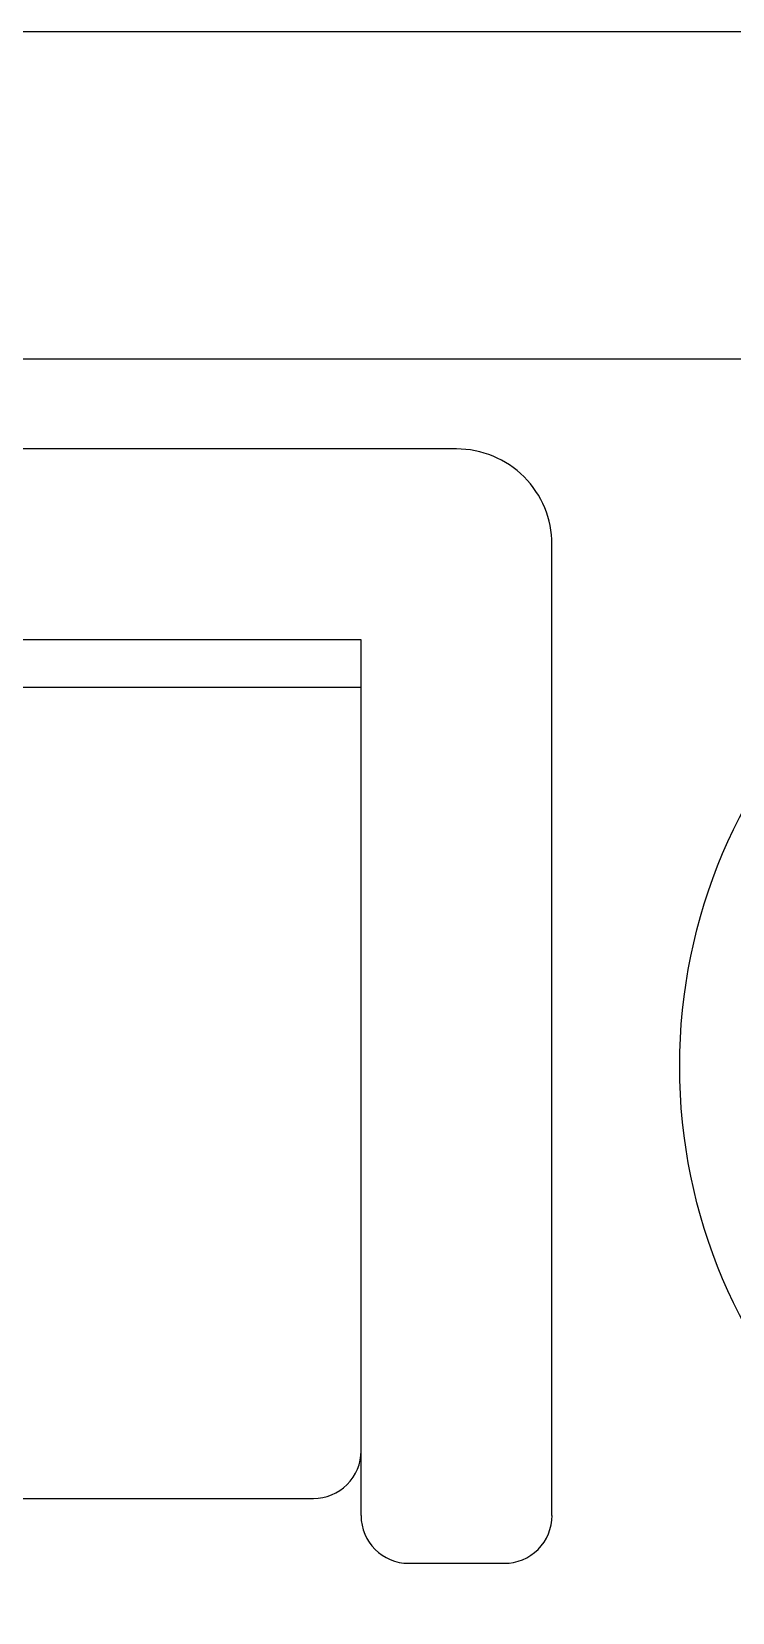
# Model space of a CAD drawing. Header units: inches. Extents: x 484217 to 497210, y -26946 to -21493.
# Drawn here: x 492365.03 to 492384.29, y -26237.81 to -26194.35 of the extents above; entities that cross this region are included whole.
import ezdxf

# ---------------------------------------------------------------- set-up
doc = ezdxf.new("R2010")
doc.units = ezdxf.units.IN
doc.header["$LTSCALE"] = 20
doc.header["$MEASUREMENT"] = 0
doc.layers.add('furniture', color=4, linetype='Continuous')
doc.layers.add('I-WALL-IN', color=3, linetype='Continuous')

# ---------------------------------------------------------------- blocks, each defined once
blk = doc.blocks.new('A$C356546E5')
at = {"layer": 'furniture'}
for p, q in [((26.38, 2.259), (26.38, 47.435)), ((20.733, 4.518), (20.733, 45.176)), ((21.863, 4.518), (21.863, 45.176)), ((1.533, 23.718), (1.533, 5.647)), ((1.129, 4.518), (21.863, 4.518)), ((0, 3.388), (0, 1.129)), ((1.129, 0), (24.121, 0))]:
    blk.add_line(p, q, dxfattribs=at)
for centre, major_axis, start_param, end_param in [((2.663, 5.647), (0.799, 0.799), 2.356194, 3.926991), ((1.129, 3.388), (-0.799, 0.799), -0.785398, 0.785398), ((24.121, 2.259), (-1.597, 1.597), 2.356194, 3.926991), ((1.129, 1.129), (0.799, 0.799), 2.356194, 3.926991)]:
    blk.add_ellipse(centre, major_axis=major_axis, ratio=1, start_param=start_param, end_param=end_param, dxfattribs=at)

msp = doc.modelspace()

# ---------------------------------------------------------------- linework, layer by layer
at = {"layer": 'furniture'}
msp.add_circle((492397.857, -26222.793), 15.018, dxfattribs=at)
at = {"layer": 'I-WALL-IN', "elevation": 6.93}
for points in [[(492336.789, -26194.348), (492420.039, -26194.348)], [(492336.789, -26203.348), (492415.539, -26203.348)]]:
    msp.add_lwpolyline(points, dxfattribs=at)

# ---------------------------------------------------------------- block references
at = {"layer": 'furniture', "xscale": 1.16150430899453, "yscale": 1.16150430899453, "zscale": 1.16150430899453, "rotation": 90.00000000000001}
msp.add_blockref('A$C356546E5', (492379.329, -26236.461), dxfattribs=at)

doc.saveas('drawing.dxf')
